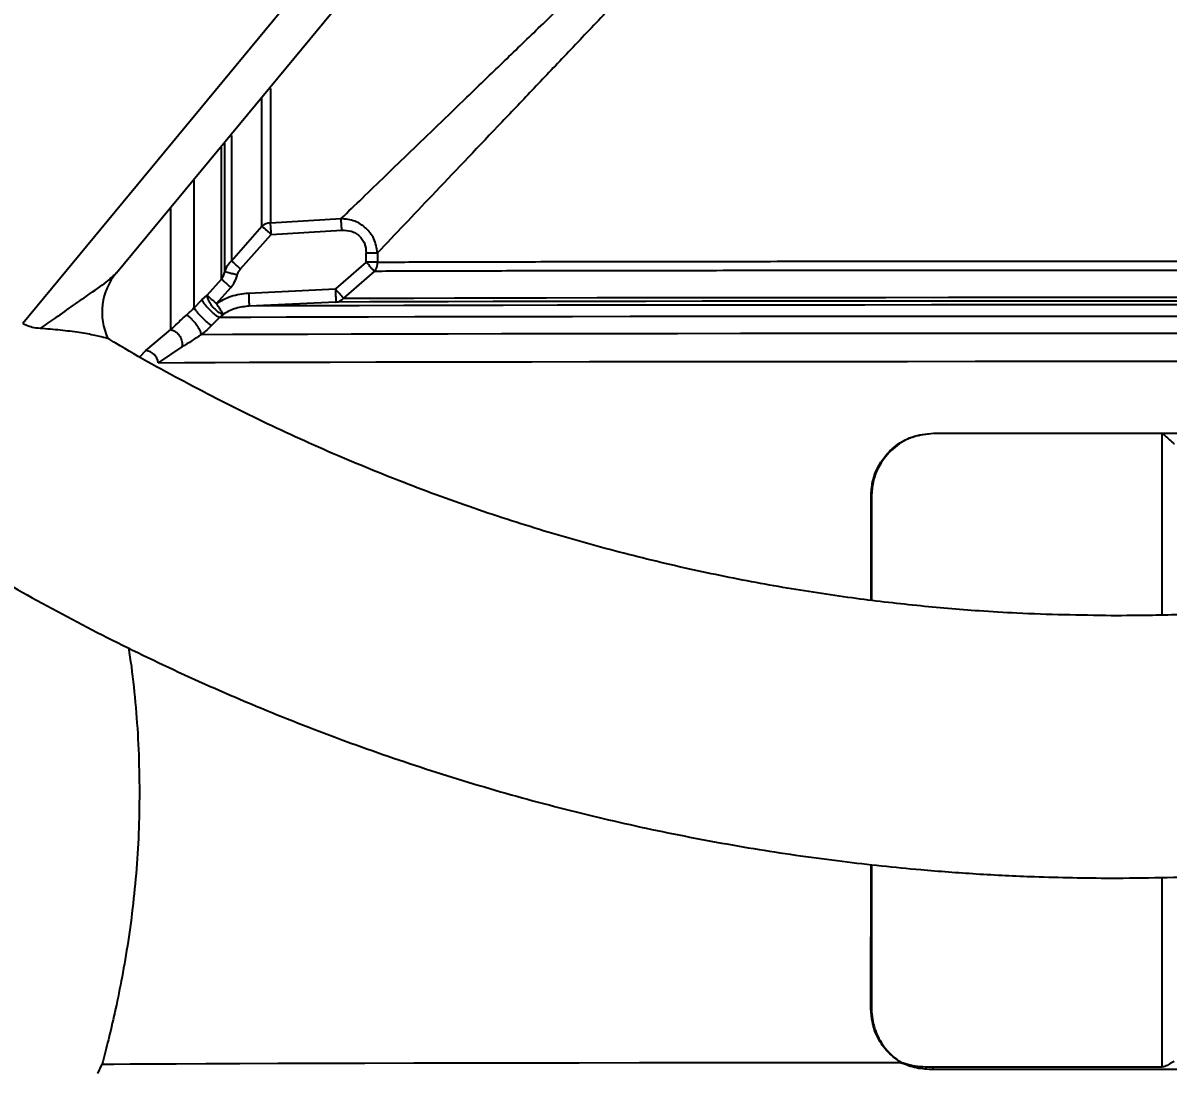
# Model space of a CAD drawing. Header units: millimetres. Extents: x 1852 to 4288, y 681 to 2404.
# Drawn here: x 2819.7 to 2907, y 942.2 to 1022.1 of the extents above; entities that cross this region are included whole.
import ezdxf

# ---------------------------------------------------------------- set-up
doc = ezdxf.new("R2010")
doc.units = ezdxf.units.MM
doc.layers.add('AM_5', color=3, linetype='Continuous', lineweight=25)
doc.styles.add('SLDTEXTSTYLE1', font='txt.shx', dxfattribs={"width": 0.7, "bigfont": 'gbcbig.shx'})
doc.dimstyles.new('SLDDIMSTYLE12$0', dxfattribs={"dimtxt": 12, "dimasz": 10, "dimexe": 0, "dimexo": 0.0625, "dimgap": 0.875, "dimtad": 1, "dimdec": 1, "dimlfac": 1.8, "dimrnd": 1e-09, "dimzin": 12, "dimdsep": 46, "dimtxsty": 'SLDTEXTSTYLE1', "dimcen": 0.09, "dimdle": 8.16, "dimclrd": 3, "dimclre": 3, "dimadec": 0, "dimazin": 3, "dimtfac": 1, "dimtdec": 1, "dimtofl": 0, "dimtmove": 0, "dimatfit": 3, "dimfxl": 0, "dimfrac": 2, "dimtolj": 1, "dimlwd": 5, "dimlwe": 5, "dimarcsym": 0})

# ---------------------------------------------------------------- blocks, each defined once
blk = doc.blocks.new('*D99')
at = {"layer": 'AM_5', "color": 3, "lineweight": 5, "transparency": 16777216}
blk.add_line((2902.723, 1125.531), (2714.729, 1125.531), dxfattribs=at)
at = {"layer": 'AM_5', "color": 3, "linetype": 'Continuous', "lineweight": 5, "transparency": 16777216}
for p, q in [((2714.729, 1115.531), (2714.729, 893.919)), ((2856.977, 883.919), (2714.729, 883.919))]:
    blk.add_line(p, q, dxfattribs=at)
at = {"layer": 'AM_5', "color": 3, "transparency": 16777216}
for points in [[(2713.062, 1115.531), (2716.396, 1115.531), (2714.729, 1125.531)], [(2713.062, 893.919), (2716.396, 893.919), (2714.729, 883.919)]]:
    blk.add_solid(points, dxfattribs=at)
at = {"layer": 'Defpoints', "color": 0, "transparency": 16777216}
for p in [(2902.785, 1125.531), (2714.729, 883.919), (2857.04, 883.919)]:
    blk.add_point(p, dxfattribs=at)
at = {"layer": 'AM_5', "color": 0, "transparency": 16777216, "insert": (2707.854, 951.201), "char_height": 12, "attachment_point": 5, "rotation": 90, "style": 'SLDTEXTSTYLE1'}
blk.add_mtext('\\A1;245', dxfattribs=at)

msp = doc.modelspace()

# ---------------------------------------------------------------- linework, layer by layer
at = {"color": 7, "linetype": 'Continuous', "lineweight": 25}
for p, q in [((2841.418, 1025.49), (2819.705, 999.205)), ((2826.839, 1003.074), (2843.28, 1022.932)), ((2838.576, 1006.877), (2843.952, 1007.196)), ((2835.589, 1003.988), (2837.921, 1006.62)), ((2838.628, 1005.997), (2844.005, 1006.317)), ((2836.296, 1003.358), (2838.628, 1005.997)), ((2845.869, 1003.883), (2845.868, 1004.589)), ((2846.735, 1004.59), (2846.735, 1003.884)), ((2845.869, 1003.883), (2843.515, 1001.835)), ((2846.481, 1003.177), (2844.134, 1001.129)), ((2833.739, 1001.357), (2834.84, 1002.587)), ((2834.446, 1000.723), (2835.547, 1001.955)), ((2833.35, 1000.997), (2833.739, 1001.357)), ((2836.901, 1001.528), (2843.515, 1001.835)), ((2832.759, 1000.405), (2833.35, 1000.997)), ((2834.462, 1000.699), (2834.446, 1000.723)), ((2843.561, 1000.838), (2836.948, 1000.531)), ((2834.694, 999.656), (2834.104, 999.065)), ((2834.99, 999.927), (2834.694, 999.656)), ((2829.084, 997.147), (2830.991, 998.742)), ((2828.623, 996.671), (2829.084, 997.147)), ((2831.829, 997.431), (2830.02, 996.217)), ((2889.096, 990.851), (2889.096, 990.811)), ((2906.518, 976.985), (2906.518, 990.814)), ((2884.337, 978.118), (2884.337, 986.039)), ((2884.376, 986.039), (2884.376, 978.114)), ((2884.335, 946.972), (2884.336, 957.988)), ((2884.375, 957.984), (2884.375, 946.972)), ((2906.518, 942.548), (2906.518, 957.014)), ((2825.408, 942.038), (2825.736, 942.752)), ((2886.57, 942.892), (2886.591, 942.926)), ((2889.086, 942.37), (2889.098, 942.545))]:
    msp.add_line(p, q, dxfattribs=at)
at = {"color": 7, "linetype": 'Continuous', "lineweight": 25, "flags": 128}
for points in [[(2838.576, 1017.123), (2838.576, 1015.479), (2838.576, 1012.31), (2838.576, 1009.438), (2838.576, 1006.877)], [(2837.921, 1006.62), (2837.921, 1009.193), (2837.921, 1012.077), (2837.921, 1015.259), (2837.921, 1016.352)], [(2835.589, 1013.531), (2835.589, 1012.606), (2835.589, 1009.422), (2835.589, 1006.544), (2835.589, 1003.988)], [(2834.84, 1002.587), (2834.84, 1005.062), (2834.84, 1007.845), (2834.84, 1010.923), (2834.84, 1012.648)], [(2835.09, 1003.15), (2835.09, 1005.608), (2835.09, 1008.365), (2835.09, 1011.409), (2835.09, 1012.936)], [(2832.759, 1000.405), (2832.759, 1002.892), (2832.759, 1005.695), (2832.759, 1008.8), (2832.759, 1010.119)], [(2830.991, 998.742), (2830.991, 1001.047), (2830.991, 1003.662), (2830.991, 1006.573), (2830.991, 1007.979)], [(2836.901, 1001.528), (2836.91, 1001.336), (2836.919, 1001.151), (2836.927, 1000.981), (2836.934, 1000.83), (2836.94, 1000.706), (2836.944, 1000.613), (2836.947, 1000.554), (2836.948, 1000.531)], [(2844.134, 1001.129), (2846.665, 1001.138), (2849.494, 1001.147), (2852.607, 1001.155), (2855.987, 1001.162), (2859.616, 1001.169), (2863.475, 1001.176), (2867.544, 1001.182), (2871.8, 1001.187), (2876.222, 1001.191), (2880.786, 1001.195), (2885.467, 1001.198), (2890.242, 1001.201), (2895.084, 1001.202), (2899.968, 1001.203), (2904.869, 1001.203), (2909.76, 1001.202)], [(2909.658, 1000.618), (2904.463, 1000.619), (2899.261, 1000.619), (2894.078, 1000.618), (2888.94, 1000.616), (2883.871, 1000.613), (2878.897, 1000.61), (2874.043, 1000.606), (2869.333, 1000.601), (2864.79, 1000.596), (2860.437, 1000.59), (2856.295, 1000.583), (2852.385, 1000.576), (2848.727, 1000.568), (2845.338, 1000.559), (2842.235, 1000.55), (2839.434, 1000.541), (2836.948, 1000.531)], [(2909.825, 1000.912), (2904.887, 1000.913), (2899.939, 1000.913), (2895.007, 1000.912), (2890.117, 1000.91), (2885.296, 1000.908), (2880.569, 1000.905), (2875.961, 1000.901), (2871.497, 1000.896), (2867.199, 1000.891), (2863.091, 1000.885), (2859.194, 1000.879), (2855.53, 1000.872), (2852.117, 1000.864), (2848.974, 1000.856), (2846.117, 1000.847), (2843.561, 1000.838)], [(2910.752, 999.748), (2905.606, 999.748), (2900.448, 999.748), (2895.302, 999.748), (2890.192, 999.746), (2885.141, 999.744), (2880.173, 999.741), (2875.31, 999.737), (2870.576, 999.733), (2865.993, 999.728), (2861.58, 999.722), (2857.36, 999.716), (2853.35, 999.709), (2849.571, 999.701), (2846.039, 999.693), (2842.771, 999.685), (2839.782, 999.676), (2837.086, 999.666), (2834.694, 999.656)], [(2910.457, 998.443), (2905.214, 998.444), (2899.961, 998.444), (2894.722, 998.443), (2889.521, 998.442), (2884.383, 998.439), (2879.332, 998.436), (2874.391, 998.432), (2869.582, 998.428), (2864.929, 998.423), (2860.452, 998.417), (2856.173, 998.41), (2852.112, 998.403), (2848.286, 998.395), (2844.715, 998.387), (2841.414, 998.378), (2838.399, 998.369), (2835.684, 998.36), (2833.281, 998.35)], [(2830.02, 996.217), (2832.023, 996.227), (2834.346, 996.237), (2836.977, 996.247), (2839.905, 996.256), (2843.117, 996.265), (2846.598, 996.273), (2850.332, 996.281), (2854.303, 996.288), (2858.493, 996.295), (2862.883, 996.301), (2867.454, 996.306), (2872.184, 996.311), (2877.053, 996.315), (2882.039, 996.319), (2887.119, 996.321), (2892.27, 996.323), (2897.47, 996.324), (2902.695, 996.325), (2907.921, 996.324)], [(2884.337, 986.039), (2884.342, 986.039), (2884.347, 986.039), (2884.352, 986.039), (2884.357, 986.039), (2884.361, 986.039), (2884.366, 986.039), (2884.371, 986.039), (2884.376, 986.039)], [(2884.335, 946.972), (2884.34, 946.972), (2884.345, 946.972), (2884.35, 946.972), (2884.355, 946.972), (2884.36, 946.972), (2884.365, 946.972), (2884.37, 946.972), (2884.375, 946.972)], [(2825.736, 942.752), (2826.627, 942.763), (2827.871, 942.774), (2829.462, 942.785), (2831.392, 942.795), (2833.653, 942.805), (2836.235, 942.815), (2839.124, 942.825), (2842.309, 942.834), (2845.774, 942.842), (2849.504, 942.85), (2853.48, 942.858), (2857.685, 942.865), (2862.1, 942.871), (2866.703, 942.877), (2871.474, 942.882), (2876.391, 942.886), (2881.431, 942.889), (2886.57, 942.892)]]:
    msp.add_lwpolyline(points, dxfattribs=at)
at = {"color": 7, "linetype": 'Continuous', "lineweight": 25}
for centre, radius, start, end in [((2838.616, 1005.81), 1.067, 92.13356, 130.59749), ((2845.6, 1003.883), 1.135, 340.37219, 0.07572), ((2830.402, 1000.057), 4.668, 139.73951, 205.37948), ((2845.707, 1003.842), 1.021, 319.34999, 340.50208), ((2843.501, 1001.664), 0.828, 274.11758, 319.73569), ((2828.929, 996.056), 1.102, 8.36733, 81.9514)]:
    msp.add_arc(centre, radius, start, end, dxfattribs=at)
for points, knots in [([(2902.594, 956.935), (2905.154, 956.96), (2908.734, 956.995), (2914.004, 957.274), (2918.468, 957.609), (2923.784, 958.175), (2929.353, 958.948), (2935.167, 959.958), (2941.138, 961.214), (2947.214, 962.725), (2953.352, 964.495), (2959.517, 966.53), (2965.681, 968.829), (2971.817, 971.394), (2977.906, 974.225), (2983.925, 977.319), (2989.858, 980.673), (2995.687, 984.285), (3001.397, 988.151), (3006.972, 992.265), (3012.4, 996.622), (3017.665, 1001.216), (3022.757, 1006.041), (3027.661, 1011.089), (3032.368, 1016.352), (3036.866, 1021.822), (3041.144, 1027.49), (3045.193, 1033.347), (3049.003, 1039.384), (3052.564, 1045.589), (3055.87, 1051.954), (3058.91, 1058.467), (3061.68, 1065.116), (3064.17, 1071.89), (3066.375, 1078.778), (3068.29, 1085.767), (3069.909, 1092.844), (3071.226, 1099.998), (3072.239, 1107.215), (3072.944, 1114.482), (3073.337, 1121.786), (3073.415, 1129.114), (3073.178, 1136.452), (3072.624, 1143.787), (3071.752, 1151.105), (3070.562, 1158.392), (3069.054, 1165.634), (3067.229, 1172.819), (3065.088, 1179.932), (3062.634, 1186.959), (3059.87, 1193.888), (3056.797, 1200.704), (3053.42, 1207.395), (3049.742, 1213.947), (3045.768, 1220.347), (3041.503, 1226.582), (3036.952, 1232.64), (3032.12, 1238.508), (3027.013, 1244.175), (3021.637, 1249.627), (3016.19, 1254.675), (3010.717, 1259.327), (3005.258, 1263.597), (2999.633, 1267.639), (2993.852, 1271.447), (2987.924, 1275.016), (2981.862, 1278.338), (2975.676, 1281.408), (2969.38, 1284.221), (2962.986, 1286.773), (2956.511, 1289.059), (2949.973, 1291.076), (2943.398, 1292.818), (2936.825, 1294.283), (2930.331, 1295.465), (2924.042, 1296.362), (2918.518, 1296.945), (2913.635, 1297.313), (2908.811, 1297.552), (2902.837, 1297.67), (2897.32, 1297.559), (2892.051, 1297.287), (2887.587, 1296.95), (2882.27, 1296.385), (2876.701, 1295.612), (2870.888, 1294.602), (2864.917, 1293.345), (2858.841, 1291.835), (2852.703, 1290.064), (2846.538, 1288.03), (2840.374, 1285.73), (2834.237, 1283.165), (2828.149, 1280.335), (2822.13, 1277.241), (2816.197, 1273.886), (2810.368, 1270.274), (2804.658, 1266.409), (2799.082, 1262.295), (2793.655, 1257.937), (2788.389, 1253.343), (2783.298, 1248.519), (2778.393, 1243.471), (2773.686, 1238.208), (2769.189, 1232.738), (2764.91, 1227.07), (2760.862, 1221.213), (2757.052, 1215.176), (2753.49, 1208.97), (2750.185, 1202.605), (2747.143, 1196.093), (2744.381, 1189.442), (2742.044, 1183.16), (2740.765, 1179.055), (2740.202, 1177.246)], [0, 0, 0, 0, 0.0102074, 0.014274, 0.021037, 0.0280561, 0.0355867, 0.0434511, 0.0515783, 0.0599113, 0.0684099, 0.0770439, 0.085791, 0.0946336, 0.1035582, 0.112554, 0.1216124, 0.1307262, 0.1398897, 0.1490979, 0.1583469, 0.1676331, 0.1769537, 0.1863062, 0.1956884, 0.2050985, 0.2145348, 0.2239961, 0.233481, 0.2429885, 0.2525178, 0.262068, 0.2716385, 0.2812287, 0.2908382, 0.3004664, 0.3101132, 0.3197782, 0.3294613, 0.3391624, 0.3488814, 0.3586183, 0.3683733, 0.3781464, 0.387938, 0.3977483, 0.4075776, 0.4174265, 0.4272956, 0.4371854, 0.4470968, 0.4570307, 0.4669882, 0.4769704, 0.486979, 0.4970156, 0.5070822, 0.5171812, 0.5273154, 0.5374882, 0.5477037, 0.5569145, 0.5661226, 0.5753266, 0.5845258, 0.5937191, 0.6029052, 0.6120821, 0.6212471, 0.6303962, 0.6395236, 0.6486197, 0.6576679, 0.6666375, 0.6754633, 0.6839789, 0.6919633, 0.6976055, 0.7035012, 0.7112199, 0.7214273, 0.7254939, 0.7322569, 0.739276, 0.7468066, 0.754671, 0.7627982, 0.7711312, 0.7796298, 0.7882638, 0.7970109, 0.8058535, 0.8147781, 0.8237739, 0.8328323, 0.8419461, 0.8511096, 0.8603178, 0.8695668, 0.878853, 0.8881736, 0.8975261, 0.9069083, 0.9163184, 0.9257547, 0.935216, 0.9447009, 0.9542084, 0.9637377, 0.9732879, 0.9828584, 0.9924486, 1, 1, 1, 1]), ([(2732.724, 1128.427), (2732.708, 1127.435), (2732.652, 1123.996), (2732.888, 1118.107), (2733.427, 1110.773), (2734.303, 1103.455), (2735.493, 1096.168), (2737.001, 1088.925), (2738.826, 1081.741), (2740.966, 1074.628), (2743.42, 1067.6), (2746.185, 1060.672), (2749.258, 1053.855), (2752.635, 1047.165), (2756.313, 1040.613), (2760.286, 1034.213), (2764.551, 1027.978), (2769.102, 1021.919), (2773.934, 1016.051), (2779.041, 1010.385), (2784.418, 1004.932), (2789.865, 999.885), (2795.338, 995.232), (2800.796, 990.963), (2806.421, 986.921), (2812.203, 983.112), (2818.13, 979.544), (2824.193, 976.222), (2830.378, 973.152), (2836.675, 970.338), (2843.069, 967.786), (2849.544, 965.5), (2856.082, 963.484), (2862.657, 961.741), (2869.229, 960.277), (2875.723, 959.095), (2882.013, 958.198), (2887.536, 957.614), (2892.419, 957.248), (2897.243, 957.001), (2900.658, 956.959), (2902.594, 956.935)], [0, 0, 0, 0, 0.0110977, 0.0384563, 0.065866, 0.0933273, 0.120841, 0.1484084, 0.1760305, 0.2037091, 0.231446, 0.2592434, 0.2871039, 0.3150305, 0.3430267, 0.3710966, 0.3992451, 0.4274777, 0.4558012, 0.4842235, 0.512754, 0.5414043, 0.5672369, 0.5930617, 0.6188752, 0.6446752, 0.6704587, 0.6962218, 0.7219592, 0.7476632, 0.7733229, 0.7989215, 0.8244321, 0.8498086, 0.8749648, 0.8997175, 0.9236002, 0.9459932, 0.9618174, 0.9783523, 1, 1, 1, 1]), ([(3047.324, 1085.207), (3047.023, 1084.145), (3046.087, 1080.841), (3044.18, 1075.389), (3041.622, 1068.862), (3038.737, 1062.45), (3035.552, 1056.162), (3032.063, 1050.014), (3028.279, 1044.018), (3024.202, 1038.189), (3019.839, 1032.54), (3015.195, 1027.084), (3010.276, 1021.835), (3005.267, 1016.978), (3000.212, 1012.507), (2995.154, 1008.408), (2989.926, 1004.535), (2984.538, 1000.893), (2979.002, 997.49), (2973.33, 994.331), (2967.533, 991.424), (2961.625, 988.774), (2955.622, 986.385), (2949.539, 984.262), (2943.399, 982.41), (2937.232, 980.832), (2931.088, 979.533), (2925.079, 978.521), (2919.512, 977.81), (2914.667, 977.364), (2910.197, 977.087), (2906.292, 976.949), (2903.693, 976.939), (2902.645, 976.935)], [0, 0, 0, 0, 0.017078, 0.053144, 0.089298, 0.125545, 0.161888, 0.198335, 0.23489, 0.271563, 0.308361, 0.345297, 0.382382, 0.419634, 0.453214, 0.486783, 0.520336, 0.55387, 0.58738, 0.62086, 0.654303, 0.687696, 0.721023, 0.754256, 0.787351, 0.820228, 0.85273, 0.884498, 0.914491, 0.939551, 0.959781, 0.98378, 1, 1, 1, 1]), ([(2843.952, 1007.196), (2844.488, 1007.713), (2845.576, 1008.763), (2847.356, 1010.482), (2849.275, 1012.334), (2851.343, 1014.33), (2853.61, 1016.519), (2856.099, 1018.92), (2858.83, 1021.554), (2861.761, 1024.383), (2864.569, 1027.093), (2867.218, 1029.65), (2869.631, 1031.981), (2872.087, 1034.354), (2874.59, 1036.774), (2876.666, 1038.785), (2878.328, 1040.395), (2879.543, 1041.572), (2880.818, 1042.809), (2882.152, 1044.105), (2883.241, 1045.165), (2884.083, 1045.985), (2884.674, 1046.561), (2885.321, 1047.191), (2886.021, 1047.876), (2886.946, 1048.781), (2887.964, 1049.779), (2888.944, 1050.743), (2889.549, 1051.339), (2889.863, 1051.649), (2889.964, 1051.749), (2890, 1051.784)], [0, 0, 0, 0, 0.046815, 0.09511, 0.144924, 0.196291, 0.249241, 0.30766, 0.368737, 0.432495, 0.498952, 0.547491, 0.598028, 0.647714, 0.696981, 0.748815, 0.771658, 0.795605, 0.820655, 0.846806, 0.874057, 0.884533, 0.896067, 0.908655, 0.922299, 0.936996, 0.962641, 0.981685, 0.994136, 0.997891, 1, 1, 1, 1]), ([(2890.725, 1051.088), (2889.353, 1049.613), (2886.591, 1046.642), (2882.492, 1042.287), (2878.367, 1037.916), (2874.322, 1033.643), (2870.403, 1029.509), (2866.897, 1025.813), (2863.765, 1022.515), (2860.97, 1019.572), (2858.355, 1016.819), (2854.924, 1013.208), (2850.885, 1008.96), (2848.083, 1006.01), (2846.735, 1004.59)], [0, 0, 0, 0, 0.083814, 0.168819, 0.251431, 0.339082, 0.42238, 0.501355, 0.567432, 0.631051, 0.692242, 0.75104, 0.880128, 1, 1, 1, 1]), ([(2846.734, 1004.59), (2846.668, 1004.959), (2846.54, 1005.665), (2845.88, 1006.513), (2844.991, 1007.078), (2844.308, 1007.156), (2843.952, 1007.196)], [0, 0, 0, 0, 0.26639, 0.509889, 0.745309, 1, 1, 1, 1]), ([(2844.005, 1006.317), (2844, 1006.405), (2843.989, 1006.584), (2843.974, 1006.834), (2843.961, 1007.051), (2843.955, 1007.148), (2843.952, 1007.196)], [0, 0, 0, 0, 0.245499, 0.500077, 0.754614, 1, 1, 1, 1]), ([(2837.921, 1006.62), (2837.952, 1006.593), (2838.017, 1006.536), (2838.186, 1006.387), (2838.394, 1006.203), (2838.548, 1006.067), (2838.628, 1005.997)], [0, 0, 0, 0, 0.243674, 0.499532, 0.740222, 1, 1, 1, 1]), ([(2838.628, 1005.997), (2838.623, 1006.085), (2838.612, 1006.264), (2838.597, 1006.516), (2838.584, 1006.733), (2838.579, 1006.83), (2838.576, 1006.877)], [0, 0, 0, 0, 0.245424, 0.500002, 0.758946, 1, 1, 1, 1]), ([(2844.005, 1006.317), (2844.249, 1006.31), (2844.615, 1006.299), (2845.059, 1006.103), (2845.349, 1005.893), (2845.582, 1005.622), (2845.811, 1005.195), (2845.846, 1004.831), (2845.868, 1004.589)], [0, 0, 0, 0, 0.252128, 0.377939, 0.500729, 0.623387, 0.748852, 1, 1, 1, 1]), ([(2835.09, 1003.15), (2835.153, 1003.318), (2835.269, 1003.626), (2835.488, 1003.874), (2835.589, 1003.988)], [0, 0, 0, 0, 0.542549, 1, 1, 1, 1]), ([(2836.296, 1003.358), (2836.222, 1003.424), (2836.07, 1003.559), (2835.86, 1003.746), (2835.685, 1003.902), (2835.621, 1003.959), (2835.589, 1003.988)], [0, 0, 0, 0, 0.238008, 0.491876, 0.750105, 1, 1, 1, 1]), ([(2846.481, 1003.177), (2846.453, 1003.21), (2846.396, 1003.275), (2846.247, 1003.447), (2846.066, 1003.656), (2845.933, 1003.809), (2845.869, 1003.883)], [0, 0, 0, 0, 0.2438677, 0.4995477, 0.7554703, 1, 1, 1, 1]), ([(2821.021, 998.829), (2821.418, 999.096), (2822.288, 999.682), (2823.563, 1000.61), (2824.93, 1001.556), (2826.156, 1002.396), (2826.639, 1002.876), (2826.839, 1003.074)], [0, 0, 0, 0, 0.173107, 0.379068, 0.583399, 0.827855, 1, 1, 1, 1]), ([(2834.84, 1002.587), (2834.892, 1002.667), (2835.006, 1002.842), (2835.06, 1003.041), (2835.09, 1003.15)], [0, 0, 0, 0, 0.455273, 1, 1, 1, 1]), ([(2836.046, 1002.89), (2835.934, 1002.92), (2835.703, 1002.983), (2835.398, 1003.066), (2835.17, 1003.128), (2835.116, 1003.143), (2835.09, 1003.15)], [0, 0, 0, 0, 0.241752, 0.499999, 0.758247, 1, 1, 1, 1]), ([(2835.547, 1001.955), (2835.652, 1002.089), (2835.874, 1002.371), (2835.987, 1002.711), (2836.046, 1002.89)], [0, 0, 0, 0, 0.475666, 1, 1, 1, 1]), ([(2836.046, 1002.89), (2836.075, 1002.976), (2836.13, 1003.147), (2836.241, 1003.289), (2836.296, 1003.358)], [0, 0, 0, 0, 0.50619, 1, 1, 1, 1]), ([(2962.135, 1003.167), (2960.77, 1003.173), (2958.04, 1003.184), (2952.632, 1003.199), (2946.385, 1003.213), (2939.313, 1003.224), (2931.575, 1003.234), (2923.307, 1003.241), (2914.663, 1003.245), (2905.804, 1003.248), (2896.893, 1003.247), (2888.096, 1003.244), (2879.575, 1003.238), (2871.49, 1003.23), (2863.984, 1003.22), (2857.221, 1003.208), (2851.231, 1003.194), (2848.065, 1003.183), (2846.481, 1003.177)], [0, 0, 0, 0, 0.0625, 0.125, 0.1875, 0.25, 0.3125, 0.375, 0.4375, 0.5, 0.5625, 0.625, 0.6875, 0.75, 0.8125, 0.875, 0.9375, 1, 1, 1, 1]), ([(2834.84, 1002.587), (2834.869, 1002.56), (2834.931, 1002.505), (2835.1, 1002.354), (2835.312, 1002.164), (2835.47, 1002.024), (2835.547, 1001.955)], [0, 0, 0, 0, 0.238092, 0.492072, 0.750311, 1, 1, 1, 1]), ([(2833.739, 1001.357), (2833.741, 1001.3), (2833.745, 1001.186), (2833.838, 1000.954), (2833.984, 1000.702), (2834.117, 1000.54), (2834.183, 1000.459)], [0, 0, 0, 0, 0.25, 0.5, 0.75, 1, 1, 1, 1]), ([(2833.739, 1001.357), (2833.769, 1001.33), (2833.831, 1001.274), (2834.003, 1001.119), (2834.215, 1000.93), (2834.37, 1000.791), (2834.446, 1000.723)], [0, 0, 0, 0, 0.2437891, 0.4999948, 0.7562033, 1, 1, 1, 1]), ([(2834.446, 1000.723), (2834.813, 1000.936), (2835.574, 1001.376), (2836.449, 1001.476), (2836.901, 1001.528)], [0, 0, 0, 0, 0.48267, 1, 1, 1, 1]), ([(2843.515, 1001.835), (2843.581, 1001.76), (2843.715, 1001.607), (2843.898, 1001.397), (2844.049, 1001.225), (2844.106, 1001.161), (2844.134, 1001.129)], [0, 0, 0, 0, 0.244087, 0.5, 0.755913, 1, 1, 1, 1]), ([(2843.515, 1001.835), (2843.521, 1001.711), (2843.53, 1001.521), (2843.54, 1001.291), (2843.547, 1001.133), (2843.553, 1001.004), (2843.559, 1000.878), (2843.56, 1000.854), (2843.561, 1000.838)], [0, 0, 0, 0, 0.2398808, 0.3686825, 0.5001064, 0.6315148, 0.7602719, 1, 1, 1, 1]), ([(2832.17, 999.849), (2832.274, 999.941), (2832.471, 1000.114), (2832.667, 1000.312), (2832.759, 1000.405)], [0, 0, 0, 0, 0.529586, 1, 1, 1, 1]), ([(2832.759, 1000.405), (2832.779, 1000.362), (2832.819, 1000.276), (2832.967, 1000.078), (2833.151, 999.864), (2833.354, 999.652), (2833.566, 999.45), (2833.78, 999.267), (2833.977, 999.122), (2834.061, 999.084), (2834.104, 999.065)], [0, 0, 0, 0, 0.1309207, 0.2620469, 0.3867059, 0.5, 0.6132942, 0.7379531, 0.8690793, 1, 1, 1, 1]), ([(2833.35, 1000.997), (2833.37, 1000.953), (2833.411, 1000.867), (2833.558, 1000.668), (2833.742, 1000.455), (2833.945, 1000.243), (2834.157, 1000.041), (2834.37, 999.859), (2834.567, 999.714), (2834.652, 999.676), (2834.695, 999.656)], [0, 0, 0, 0, 0.131037, 0.26214, 0.386657, 0.49974, 0.613164, 0.737916, 0.869083, 1, 1, 1, 1]), ([(2834.183, 1000.458), (2834.255, 1000.382), (2834.397, 1000.23), (2834.622, 1000.058), (2834.832, 999.944), (2834.937, 999.933), (2834.99, 999.927)], [0, 0, 0, 0, 0.25, 0.5, 0.75, 1, 1, 1, 1]), ([(2834.99, 999.927), (2834.97, 999.955), (2834.93, 1000.015), (2834.806, 1000.196), (2834.645, 1000.432), (2834.522, 1000.611), (2834.462, 1000.699)], [0, 0, 0, 0, 0.235239, 0.488538, 0.748017, 1, 1, 1, 1]), ([(2836.948, 1000.531), (2836.6, 1000.495), (2835.908, 1000.423), (2835.295, 1000.092), (2834.99, 999.927)], [0, 0, 0, 0, 0.502625, 1, 1, 1, 1]), ([(2830.991, 998.742), (2831.155, 998.901), (2831.409, 999.146), (2831.81, 999.528), (2832.061, 999.752), (2832.17, 999.849)], [0, 0, 0, 0, 0.5074093, 0.7858085, 1, 1, 1, 1]), ([(2832.17, 999.849), (2832.22, 999.822), (2832.321, 999.77), (2832.513, 999.601), (2832.706, 999.395), (2832.883, 999.172), (2833.04, 998.942), (2833.172, 998.712), (2833.265, 998.496), (2833.276, 998.399), (2833.281, 998.35)], [0, 0, 0, 0, 0.131048, 0.262537, 0.388186, 0.503233, 0.614856, 0.737766, 0.868139, 1, 1, 1, 1]), ([(2821.021, 998.829), (2820.824, 998.848), (2820.471, 998.882), (2820.008, 999.026), (2819.779, 999.162), (2819.705, 999.205)], [0, 0, 0, 0, 0.461456, 0.826888, 1, 1, 1, 1]), ([(2826.184, 998.056), (2826.184, 998.056), (2826.193, 998.053), (2825.992, 998.118), (2825.213, 998.306), (2824, 998.52), (2822.581, 998.704), (2821.539, 998.787), (2821.021, 998.829)], [0, 0, 0, 0, 0.005227, 0.125824, 0.32728, 0.548962, 0.775726, 1, 1, 1, 1]), ([(2830.991, 998.742), (2831.059, 998.721), (2831.195, 998.677), (2831.386, 998.551), (2831.553, 998.391), (2831.684, 998.209), (2831.776, 998.02), (2831.833, 997.826), (2831.858, 997.625), (2831.839, 997.497), (2831.829, 997.431)], [0, 0, 0, 0, 0.132501, 0.266223, 0.397443, 0.522832, 0.639905, 0.751866, 0.872167, 1, 1, 1, 1]), ([(2834.104, 999.065), (2833.976, 998.941), (2833.711, 998.687), (2833.428, 998.464), (2833.281, 998.35)], [0, 0, 0, 0, 0.484523, 1, 1, 1, 1]), ([(2902.645, 976.935), (2900.244, 976.973), (2896.885, 977.025), (2891.943, 977.329), (2887.753, 977.686), (2882.766, 978.277), (2877.545, 979.077), (2872.099, 980.114), (2866.511, 981.398), (2860.832, 982.936), (2855.104, 984.734), (2849.36, 986.794), (2843.631, 989.12), (2837.935, 991.703), (2832.315, 994.571), (2828.392, 996.703), (2826.389, 997.945), (2826.189, 998.069)], [0, 0, 0, 0, 0.089708, 0.125509, 0.185041, 0.24684, 0.313151, 0.382408, 0.453986, 0.527384, 0.602246, 0.678309, 0.755372, 0.833285, 0.911926, 0.991202, 1, 1, 1, 1]), ([(2833.281, 998.35), (2833.049, 998.193), (2832.478, 997.808), (2832.071, 997.571), (2831.829, 997.431)], [0, 0, 0, 0, 0.408009, 1, 1, 1, 1]), ([(2884.337, 986.039), (2884.361, 986.406), (2884.408, 987.142), (2884.788, 988.17), (2885.338, 989.051), (2886.182, 989.917), (2887.427, 990.678), (2888.533, 990.793), (2889.096, 990.851)], [0, 0, 0, 0, 0.144955, 0.291072, 0.429926, 0.55636, 0.774114, 1, 1, 1, 1]), ([(2889.096, 990.811), (2888.578, 990.76), (2887.525, 990.658), (2886.111, 989.85), (2885.031, 988.638), (2884.458, 987.285), (2884.399, 986.393), (2884.376, 986.039)], [0, 0, 0, 0, 0.210235, 0.426497, 0.643564, 0.858681, 1, 1, 1, 1]), ([(2906.518, 990.814), (2906.054, 990.814), (2903.554, 990.814), (2899.264, 990.813), (2893.909, 990.812), (2890.623, 990.811), (2889.097, 990.811)], [0, 0, 0, 0, 0.07954, 0.429127, 0.734843, 1, 1, 1, 1]), ([(2903.027, 990.853), (2905.459, 990.854), (2910.305, 990.854), (2917.483, 990.853), (2923.329, 990.851), (2927.886, 990.85), (2931.234, 990.848), (2934.509, 990.846), (2937.708, 990.845), (2940.823, 990.843), (2944.776, 990.84), (2949.571, 990.836), (2955.126, 990.83), (2960.474, 990.823), (2964.178, 990.817), (2965.851, 990.814), (2966.058, 990.813)], [0, 0, 0, 0, 0.099314, 0.197878, 0.29569, 0.344327, 0.392776, 0.441037, 0.48911, 0.536996, 0.584693, 0.676006, 0.773113, 0.876014, 0.984707, 1, 1, 1, 1]), ([(2906.518, 990.814), (2906.525, 990.812), (2906.558, 990.807), (2906.662, 990.716), (2906.881, 990.53), (2907.142, 990.293), (2907.341, 990.126), (2907.427, 990.062), (2907.451, 990.054), (2907.458, 990.052)], [0, 0, 0, 0, 0.0146665, 0.0629057, 0.2528185, 0.5796375, 0.7759438, 0.9348975, 1, 1, 1, 1]), ([(2827.753, 974.507), (2827.827, 974.024), (2828.049, 972.587), (2828.319, 969.97), (2828.544, 966.757), (2828.572, 964.571), (2828.586, 963.482)], [0, 0, 0, 0, 0.145527, 0.433445, 0.717786, 1, 1, 1, 1]), ([(2828.586, 963.482), (2828.573, 962.437), (2828.547, 960.339), (2828.342, 957.238), (2828.029, 954.229), (2827.618, 951.372), (2827.143, 948.724), (2826.643, 946.369), (2826.152, 944.319), (2825.874, 943.273), (2825.736, 942.752)], [0, 0, 0, 0, 0.121486, 0.243795, 0.367618, 0.493107, 0.61981, 0.747225, 0.874091, 1, 1, 1, 1]), ([(2886.57, 942.892), (2886.198, 943.174), (2885.482, 943.715), (2884.787, 944.817), (2884.399, 945.915), (2884.356, 946.637), (2884.335, 946.972)], [0, 0, 0, 0, 0.289317, 0.556861, 0.794359, 1, 1, 1, 1]), ([(2884.375, 946.972), (2884.387, 946.711), (2884.411, 946.19), (2884.607, 945.429), (2884.913, 944.711), (2885.346, 944.035), (2885.899, 943.415), (2886.36, 943.089), (2886.591, 942.926)], [0, 0, 0, 0, 0.16131, 0.322621, 0.483928, 0.645226, 0.822621, 1, 1, 1, 1]), ([(2886.57, 942.892), (2886.978, 942.738), (2887.787, 942.431), (2888.655, 942.39), (2889.086, 942.37)], [0, 0, 0, 0, 0.50438, 1, 1, 1, 1]), ([(2886.591, 942.926), (2886.714, 942.882), (2887.314, 942.665), (2888.168, 942.57), (2888.887, 942.551), (2889.098, 942.545)], [0, 0, 0, 0, 0.153664, 0.751965, 1, 1, 1, 1]), ([(2889.098, 942.545), (2889.381, 942.545), (2891.766, 942.546), (2896.018, 942.547), (2901.56, 942.548), (2904.968, 942.548), (2906.518, 942.548)], [0, 0, 0, 0, 0.049271, 0.415448, 0.734227, 1, 1, 1, 1]), ([(2907.435, 942.962), (2907.404, 942.951), (2907.335, 942.929), (2907.126, 942.794), (2906.885, 942.644), (2906.659, 942.556), (2906.553, 942.55), (2906.518, 942.548)], [0, 0, 0, 0, 0.202377, 0.447822, 0.758573, 0.919939, 1, 1, 1, 1]), ([(2889.086, 942.37), (2892.11, 942.371), (2898.147, 942.373), (2907.3, 942.373), (2916.342, 942.372), (2925.169, 942.369), (2933.662, 942.364), (2940.506, 942.359), (2945.963, 942.354), (2950.316, 942.349), (2954.774, 942.343), (2959.252, 942.337), (2963.386, 942.33), (2967.127, 942.322), (2970.445, 942.314), (2973.48, 942.305), (2976.132, 942.295), (2978.367, 942.284), (2979.345, 942.277), (2979.844, 942.273)], [0, 0, 0, 0, 0.074691, 0.149062, 0.223115, 0.296848, 0.370262, 0.443356, 0.483243, 0.526636, 0.573536, 0.623941, 0.677851, 0.725458, 0.775499, 0.827974, 0.882883, 0.940225, 1, 1, 1, 1])]:
    msp.add_open_spline(points, degree=3, knots=knots, dxfattribs=at)
for points in [[(2845.868, 1004.589), (2845.956, 1004.589), (2846.13, 1004.589), (2846.374, 1004.589), (2846.587, 1004.589), (2846.685, 1004.59), (2846.735, 1004.59)], [(2846.735, 1003.884), (2846.686, 1003.884), (2846.587, 1003.884), (2846.374, 1003.883), (2846.131, 1003.883), (2845.956, 1003.883), (2845.869, 1003.883)], [(2846.735, 1003.884), (2848.311, 1003.89), (2851.463, 1003.9), (2857.426, 1003.914), (2864.159, 1003.927), (2871.632, 1003.937), (2879.68, 1003.945), (2888.163, 1003.951), (2896.921, 1003.954), (2905.791, 1003.954), (2914.611, 1003.952), (2923.216, 1003.947), (2931.447, 1003.94), (2939.15, 1003.931), (2946.19, 1003.919), (2952.41, 1003.906), (2957.793, 1003.891), (2960.511, 1003.879), (2961.869, 1003.874)], [(2889.096, 990.851), (2891.404, 990.852), (2896.019, 990.853), (2900.691, 990.853), (2903.027, 990.853)]]:
    msp.add_open_spline(points, degree=3, dxfattribs=at)

# ---------------------------------------------------------------- dimensions: what is measured, and where the dimension line sits
at = {"layer": 'AM_5'}
dim = msp.add_linear_dim(base=(2714.729, 883.919), p1=(2902.785, 1125.531), p2=(2857.04, 883.919), angle=90, text='245', dimstyle='SLDDIMSTYLE12$0', override={"dimlfac": 1}, dxfattribs=at)
dim.commit()
dim.dimension.update_dxf_attribs({"geometry": '*D99', "text_midpoint": (2714.729, 951.201), "dimtype": 160})

doc.saveas('drawing.dxf')
